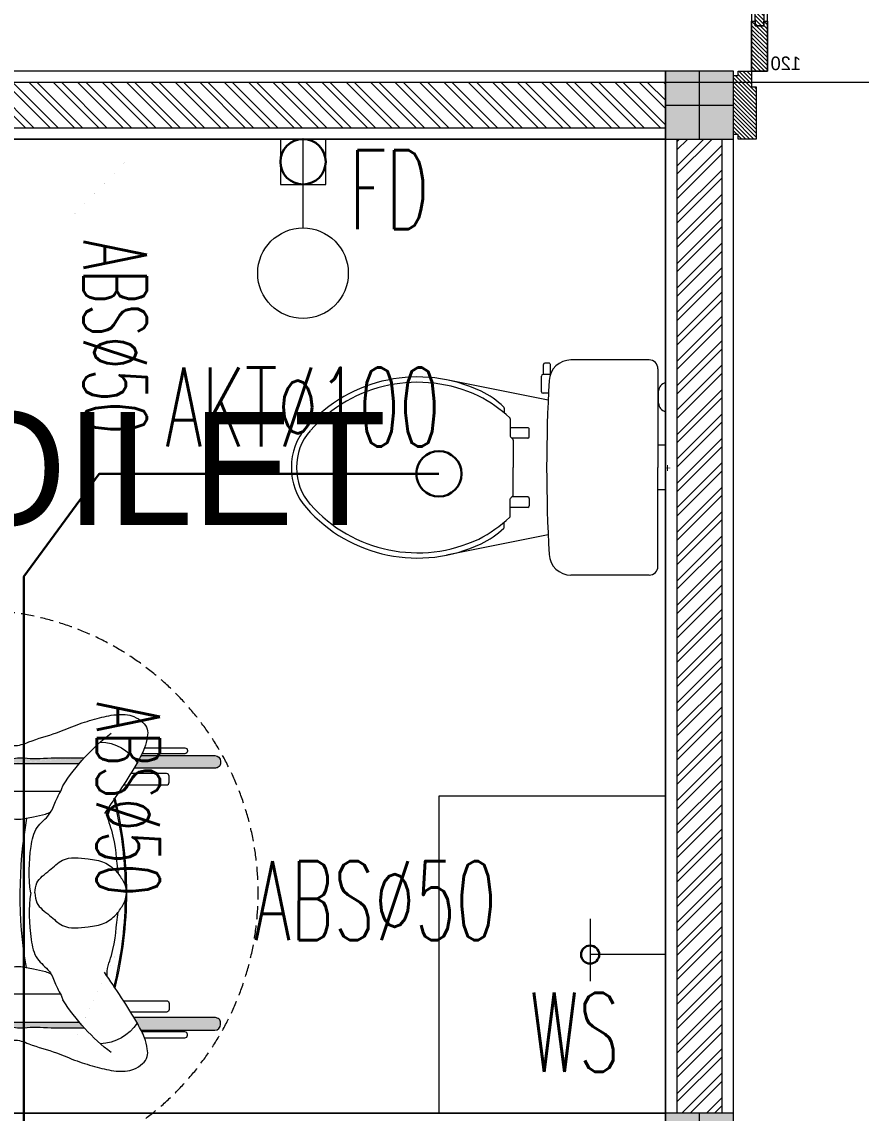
# Model space of a CAD drawing. Header units: millimetres. Extents: x -280308 to 6402717, y -14 to 2073074.
# Drawn here: x -10138 to -8285, y 482798 to 485207 of the extents above; entities that cross this region are included whole.
import ezdxf
from ezdxf.enums import TextEntityAlignment as Align

# ---------------------------------------------------------------- set-up
doc = ezdxf.new("R2010")
doc.units = ezdxf.units.MM
for name, pattern in [('ACAD_ISO03W100', [30, 12, -18]), ('ACAD_ISO08W100', [36, 24, -3, 6, -3]), ('DASHED2', [0.375, 0.25, -0.125]), ('Default', [0])]:
    doc.linetypes.add(name, pattern=pattern)
doc.layers.get('0').update_dxf_attribs({"lineweight": 0})
for name, color, linetype, lineweight, true_color in [('-P-ABK', 7, 'Continuous', 30, 0x05ffff), ('-P-AK', 7, 'Continuous', 30, 0xff0a0a), ('A-FILL-1', 7, 'Continuous', 0, 0x454545), ('A-FILL-4', 9, 'Continuous', 0, 0x808080), ('P-AKT', 7, 'Continuous', 30, 0xfe0101)]:
    doc.layers.add(name, color=color, linetype=linetype, lineweight=lineweight, true_color=true_color)
for name, color, linetype, lineweight in [('_Door & Window', 1, 'Continuous', 0), ('A-ALINE-1', 91, 'Continuous', 20), ('A-ALINE-3', 111, 'Continuous', 15), ('A-ALINE-6', 117, 'Continuous', 9), ('A-ANNOTATION', 144, 'Continuous', 0), ('A-Furn', 250, 'Continuous', 0), ('A-FURN-EQPM', 177, 'Continuous', 0), ('I-FURN-EQPM', 175, 'Continuous', 0)]:
    doc.layers.add(name, color=color, linetype=linetype, lineweight=lineweight)
doc.layers.add('A-TEXT', color=254, linetype='Continuous')
doc.layers.add('Teks-PL', color=7, linetype='Default', true_color=0xff0a0a)
doc.styles.add('Annotative', font='arial.ttf', dxfattribs={"height": 1.25})
doc.styles.add('CENTURY', font='GOTHIC.TTF')
doc.styles.add('romans', font='BKANT.TTF')
doc.styles.add('RS', font='ROMANS.SHX', dxfattribs={"width": 0.8})
doc.styles.get("Standard").update_dxf_attribs({"font": 'arial.ttf'})

# ---------------------------------------------------------------- blocks, each defined once
blk = doc.blocks.new('disable people')
at = {"layer": 'A-FILL-4'}
h = blk.add_hatch(color=256, dxfattribs=at)
edge = h.paths.add_edge_path()
edge.add_spline(control_points=[(-3.796474417917125, 4.952000308492416), (-3.760681164754715, 5.053013868617654), (-3.704158616363202, 5.157722778494588), (-3.734610711559071, 5.255821520916697)], knot_values=[0.9037914775148974, 0.9037914775148974, 0.9037914775148974, 0.9037914775337845, 1.21384703267489, 1.21384703267489, 1.21384703267489, 1.213847032693339], degree=3, periodic=0)
edge.add_line((-3.734610711562709, 5.255821520934205), (-4.964782523813881, 5.255821520934205))
edge.add_arc((-4.964782523813483, 5.035821520934178), 0.2200000000000129, 89.99999999999999, 179.9999999999926)
edge.add_line((-5.184782523814647, 5.035821520934178), (-5.184782523814647, 4.952000308504779))
edge.add_line((-5.184782523814647, 4.952000308504921), (-3.796474417913829, 4.952000308504921))
edge = h.paths.add_edge_path()
edge.add_spline(control_points=[(0.1341749100720335, 5.166089496497762), (-0.07234800000333053, 5.166001675629786), (-0.553623694469934, 5.165540411955988), (-1.20498952116759, 5.174735433441811), (-1.923735004729679, 5.122992935595903), (-2.472725316985816, 5.224835962467296), (-2.818046584459807, 5.044581019589032), (-3.008957661264503, 4.952000308504921)], knot_values=[0.4124965523283914, 0.4124965523283914, 0.4124965523283914, 0.4124965523283914, 0.6874227009135008, 1.856497828568305, 2.363121600141893, 2.852056937546859, 3.479819935797773, 3.479819935797798, 3.479819935797798, 3.479819935797798], degree=3, periodic=0)
edge.add_line((-3.008957661264503, 4.952000308504921), (-0.05374037849282143, 4.952000308504893))
edge.add_arc((6.001229472374689, -0.1731919023486626), 7.932859200384009, 137.696407415366, 139.7539587547804, ccw=False)
edge = h.paths.add_edge_path()
edge.add_line((5.131749954041879, 5.255821520934205), (2.308872463095783, 5.255821520934205))
edge.add_spline(control_points=[(2.308872463096122, 5.255821520934205), (2.267732188407535, 5.17631198661752), (2.17731957034448, 5.015793417558143), (2.084681671298313, 4.857544409941738), (2.036732091110025, 4.777055949464057)], knot_values=[9.278145445618577, 9.278145445618577, 9.278145445618577, 9.278145445618577, 9.545772737748978, 9.82631843046447, 9.82631843046447, 9.82631843046447, 9.82631843046447], degree=3, periodic=0)
edge.add_line((2.036732091110025, 4.777055949464057), (5.151749954040608, 4.777055949464028))
edge.add_arc((5.151749954042316, 4.977055949464102), 0.1999999999999886, 270, 360)
edge.add_line((5.351749954041225, 4.977055949464102), (5.351749954041168, 5.035821520934263))
edge.add_arc((5.131749954041879, 5.035821520934178), 0.2200000000000118, 7.404331298447066e-12, 89.99999999999999)
edge = h.paths.add_edge_path()
edge.add_spline(control_points=[(-3.734610711559071, -5.255821520915617), (-3.704158616363202, -5.157722778493792), (-3.760681164754715, -5.053013868616347), (-3.796474417917125, -4.952000308491563)], knot_values=[0.9037914775148975, 0.9037914775333468, 0.9037914775333468, 0.9037914775333468, 1.213847032674452, 1.213847032693339, 1.213847032693339, 1.213847032693339], degree=3, periodic=0)
edge.add_line((-3.796474417911668, -4.952000308503841), (-5.184782523812599, -4.952000308503841))
edge.add_line((-5.184782523814647, -4.952000308503841), (-5.18478252381459, -5.035821520933212))
edge.add_arc((-4.964782523813483, -5.035821520933098), 0.2200000000000129, 180, 270)
edge.add_line((-4.964782523813483, -5.255821520933125), (-3.734610711562426, -5.255821520933125))
edge = h.paths.add_edge_path()
edge.add_line((-0.05374037849287561, -4.952000308503841), (-3.008957661264615, -4.952000308503841))
edge.add_spline(control_points=[(-3.008957661264503, -4.952000308503841), (-2.818046584459807, -5.044581019588179), (-2.472725316985816, -5.224835962466216), (-1.923735004729679, -5.12299293559505), (-1.20498952116759, -5.174735433440958), (-0.553623694469934, -5.165540411954737), (-0.07234800000333053, -5.166001675628706), (0.1341749100720335, -5.166089496496454)], knot_values=[0.4124965523283917, 0.4124965523283917, 0.4124965523283917, 0.4124965523284174, 1.040259550579332, 1.529194887984297, 2.035818659557886, 3.204893787212689, 3.479819935797799, 3.479819935797799, 3.479819935797799, 3.479819935797799], degree=3, periodic=0)
edge.add_arc((6.001229472376508, 0.1731919023482078), 7.93285920038395, 220.2460412452068, 222.3035925846204, ccw=False)
edge = h.paths.add_edge_path()
edge.add_arc((5.151749954042316, -4.977055949463022), 0.1999999999999886, 0, 89.99999999999999)
edge.add_line((5.151749954042316, -4.777055949462977), (2.03673209111179, -4.777055949463005))
edge.add_spline(control_points=[(2.036732091110025, -4.777055949462977), (2.084681671298313, -4.857544409940431), (2.232165906039882, -5.109484857939435), (2.374009886807471, -5.367177794302108), (2.440898637138162, -5.551188368630221)], knot_values=[8.953599230115874, 8.953599230115874, 8.953599230115874, 8.953599230115874, 9.234144922831332, 9.82631843046441, 9.826318430464434, 9.826318430464434, 9.826318430464434], degree=3, periodic=0)
edge.add_arc((0.7053364612966107, -4.04279776307277), 1.733346163484878, 327.02309260736433, 327.0237538441636, ccw=False)
edge.add_spline(control_points=[(2.036732091110025, -4.777055949462977), (2.084681671298313, -4.857544409940431), (2.232165906039882, -5.109484857939435), (2.374009886807471, -5.367177794302108), (2.440898637138162, -5.551188368630221)], knot_values=[8.953599230115874, 8.953599230115874, 8.953599230115874, 8.953599230115874, 9.234144922831332, 9.82631843046441, 9.826318430464434, 9.826318430464434, 9.826318430464434], degree=3, periodic=0)
edge.add_line((2.308799040582016, -5.255821520933125), (5.131749954041821, -5.255821520933154))
edge.add_arc((5.131749954041879, -5.035821520933098), 0.2200000000000118, 270, 359.9999999999482)
edge.add_line((5.351749954041225, -5.035821520933325), (5.351749954041281, -4.977055949462965))
h = blk.add_hatch(dxfattribs=at)
h.set_pattern_fill('_USER', color=256, scale=0.2999999999999999, style=0, pattern_type=0)
h.set_pattern_definition([(360, (-5.456968210637569e-12, -2.842170943040401e-13), (7.395570986446986e-32, 0.3), [])])
edge = h.paths.add_edge_path()
edge.add_spline(control_points=[(-11.84368881340561, 2.723015967266292), (-11.80630735148043, 2.722610891474005), (-11.70819034366286, 2.721547668618996), (-11.61031172560615, 2.728856529663688), (-11.54972374569115, 2.733380797935752)], knot_values=[0, 0, 0, 0, 0.1121097829463906, 0.2942601996699649, 0.2942601996699649, 0.2942601996699649, 0.2942601996699649], degree=3, periodic=0)
edge.add_spline(control_points=[(-11.54972374569115, 2.733380797935752), (-11.53484815880256, 2.736247567797591), (-11.47003685719392, 2.745536439978423), (-11.36826084976747, 2.72479947738816), (-11.306672703613, 2.6447510459368), (-11.24782621166378, 2.610484695002697), (-10.96949606972703, 2.549332237655335), (-10.74909445872436, 2.772073311572058), (-10.5228854389261, 2.880681640590865)], knot_values=[5.436664725832285, 5.436664725832285, 5.436664725832285, 5.436664725832285, 5.482184118797054, 5.63248936469224, 5.71609653018408, 5.778112604277349, 5.832864719823681, 6.558060987042688, 6.558060987042688, 6.558060987042688, 6.558060987042688], degree=3, periodic=0)
edge.add_line((-10.5228854389261, 2.880681640590865), (-10.52288543892609, 4.274822013010747))
edge.add_line((-10.5228854389261, 4.274822013010635), (-13.10916806575664, 4.274822013010636))
edge.add_line((-13.10916806575733, 4.274822013010635), (-13.10916806575733, 2.778481744722516))
edge.add_spline(control_points=[(-13.10916806575733, 2.778481744722512), (-12.82295144472664, 2.822346398972513), (-12.41668017873963, 2.754237778142112), (-12.01270156310056, 2.608782090787145), (-11.9026220646665, 2.624670677752874)], knot_values=[3.85022029909312, 3.850220299093444, 3.850220299093444, 3.850220299093444, 4.723214524291371, 5.067106132655391, 5.067106132655391, 5.067106132655391, 5.067106132688122], degree=3, periodic=0)
edge.add_arc((-10.49828518709546, 1.8499546098883), 1.603853812364077, 147.0195933812169, 151.1162485193678, ccw=False)
edge = h.paths.add_edge_path()
edge.add_spline(control_points=[(-11.10131507691221, 1.321645051041912), (-11.26820317942656, 1.353449058260139), (-11.54271718581731, 1.405746173674288), (-11.85950975244123, 1.421612261374548), (-12.00627843078473, 1.420929790504033), (-12.04364457507836, 1.420756038819889)], knot_values=[0, 0, 0, 0, 0.5089906555588182, 0.8372314890067583, 0.9493412719532057, 0.9493412719532057, 0.9493412719532057, 0.9493412719532057], degree=3, periodic=0)
edge.add_arc((-10.49828518709546, 1.8499546098883), 1.603853812364076, 193.9046284335562, 195.5217729613365, ccw=False)
edge.add_spline(control_points=[(-12.05514138739818, 1.464538181836133), (-12.39829801821179, 1.46764695568163), (-12.74615257863297, 1.465605107812507), (-13.10916806575915, 1.44694142760477)], knot_values=[0.4692719010675678, 0.4692719010675678, 0.4692719010675678, 0.4692719010675678, 1.51441113184759, 1.514411131847849, 1.514411131847849, 1.514411131847849], degree=3, periodic=0)
edge.add_line((-13.10916806575733, 1.44694142760477), (-13.10916806575733, 0.7534304279870407))
edge.add_line((-13.10916806575733, 0.7534304279870412), (-10.52288543892678, 0.7534304279870412))
edge.add_line((-10.5228854389261, 0.7534304279870412), (-10.5228854389261, 1.191359744353121))
edge.add_spline(control_points=[(-10.5228854389261, 1.191359744352894), (-10.71802839497832, 1.226449273625576), (-10.91033044466531, 1.271692798998856), (-11.10131507691221, 1.321645051041912)], knot_values=[0.5122589669724955, 0.5122589669724955, 0.5122589669724955, 0.5122589669753015, 1.104645887850228, 1.104645887850228, 1.104645887850228, 1.104645887850228], degree=3, periodic=0)
h = blk.add_hatch(dxfattribs=at)
h.set_pattern_fill('_USER', color=256, scale=0.2999999999999999, style=0, pattern_type=0)
h.set_pattern_definition([(360, (-5.456968210637569e-12, 1.13686837721616e-12), (-7.347638122947742e-17, -0.2999999999999999), [])])
edge = h.paths.add_edge_path()
edge.add_spline(control_points=[(-11.84368881340561, -2.723015967265212), (-11.80630735148043, -2.722610891472925), (-11.70819034366286, -2.721547668617916), (-11.61031172560615, -2.728856529662664), (-11.54972374569115, -2.733380797934899)], knot_values=[0, 0, 0, 0, 0.1121097829463906, 0.2942601996699649, 0.2942601996699649, 0.2942601996699649, 0.2942601996699649], degree=3, periodic=0)
edge.add_spline(control_points=[(-11.54972374569115, -2.733380797934899), (-11.53484815880256, -2.736247567796511), (-11.47003685719392, -2.745536439977116), (-11.36826084976747, -2.72479947738708), (-11.306672703613, -2.644751045935948), (-11.24782621166378, -2.610484695001844), (-10.96949606972703, -2.549332237654482), (-10.74909445872436, -2.772073311571205), (-10.5228854389261, -2.880681640589785)], knot_values=[5.436664725832285, 5.436664725832285, 5.436664725832285, 5.436664725832285, 5.482184118797054, 5.63248936469224, 5.71609653018408, 5.778112604277349, 5.832864719823681, 6.558060987042688, 6.558060987042688, 6.558060987042688, 6.558060987042688], degree=3, periodic=0)
edge.add_line((-10.5228854389261, -2.880681640589785), (-10.52288543892609, -4.274822013009667))
edge.add_line((-10.5228854389261, -4.274822013009555), (-13.10916806575664, -4.274822013009555))
edge.add_line((-13.10916806575733, -4.274822013009555), (-13.10916806575733, -2.778481744721437))
edge.add_spline(control_points=[(-13.10916806575733, -2.778481744721432), (-12.82295144472664, -2.822346398971661), (-12.41668017873963, -2.754237778141317), (-12.01270156310056, -2.608782090786292), (-11.9026220646665, -2.624670677752022)], knot_values=[3.85022029909312, 3.850220299093444, 3.850220299093444, 3.850220299093444, 4.723214524291371, 5.067106132655391, 5.067106132655391, 5.067106132655391, 5.067106132688122], degree=3, periodic=0)
edge.add_arc((-10.49828518709546, -1.849954609887163), 1.603853812364077, 208.8837514806322, 212.9804066187831)
edge = h.paths.add_edge_path()
edge.add_spline(control_points=[(-11.10131507691221, -1.321645051040832), (-11.26820317942656, -1.353449058259002), (-11.54271718581731, -1.405746173672924), (-11.85950975244123, -1.421612261373639), (-12.00627843078473, -1.420929790502896), (-12.04364457507836, -1.420756038818865)], knot_values=[0, 0, 0, 0, 0.5089906555588182, 0.8372314890067583, 0.9493412719532057, 0.9493412719532057, 0.9493412719532057, 0.9493412719532057], degree=3, periodic=0)
edge.add_arc((-10.49828518709546, -1.849954609887163), 1.603853812364076, 164.4782270386635, 166.0953715664438)
edge.add_spline(control_points=[(-12.05514138739818, -1.464538181834996), (-12.39829801821179, -1.467646955680721), (-12.74615257863297, -1.465605107811598), (-13.10916806575915, -1.446941427603633)], knot_values=[0.4692719010675678, 0.4692719010675678, 0.4692719010675678, 0.4692719010675678, 1.51441113184759, 1.514411131847849, 1.514411131847849, 1.514411131847849], degree=3, periodic=0)
edge.add_line((-13.10916806575733, -1.446941427603633), (-13.10916806575733, -0.753430427985904))
edge.add_line((-13.10916806575733, -0.7534304279861885), (-10.52288543892678, -0.7534304279861892))
edge.add_line((-10.5228854389261, -0.7534304279861885), (-10.5228854389261, -1.191359744352268))
edge.add_spline(control_points=[(-10.5228854389261, -1.191359744351757), (-10.71802839497832, -1.226449273624439), (-10.91033044466531, -1.271692798997492), (-11.10131507691221, -1.321645051040832)], knot_values=[0.5122589669724955, 0.5122589669724955, 0.5122589669724955, 0.5122589669753015, 1.104645887850228, 1.104645887850228, 1.104645887850228, 1.104645887850228], degree=3, periodic=0)
for p, q in [((-8.202746146980644, 4.274822013010635), (-8.202746146980644, 2.985387214360799)), ((-8.202746146980644, 1.237720448978507), (-8.202746146980644, -1.23772044897737)), ((-8.202746146980644, -2.985387214359719), (-8.202746146980644, -4.274822013009555))]:
    blk.add_line(p, q, dxfattribs=at)
for points in [[(2.4408986371418, 5.551188368631301), (3.985710528006166, 5.551188368631301, -0.414213562373095), (4.085710528004711, 5.451188368631392), (4.085710528004711, 5.426046132553836, -0.414213562373095), (3.985710528006166, 5.326046132553756), (2.344216868157673, 5.326046132553756)], [(-5.184782523807371, 4.952000308504921), (-5.184782523807371, 5.035821520934178, -0.414213562373095), (-4.964782523809845, 5.255821520934205), (-3.734610711555433, 5.255821520934205)], [(2.30887246309976, 5.255821520934205), (5.131749954045517, 5.255821520934205, -0.4142135623730981), (5.351749954046682, 5.035821520934178), (5.351749954046682, 4.977055949464102, -0.414213562373095), (5.151749954045954, 4.777055949464057), (2.036706903287268, 4.777055949464057)], [(1.636438218787589, 4.132746635153126), (3.282262380906104, 4.132746635153126, 0.4142135623730451), (3.382262380908287, 4.232746635153262), (3.382262380908287, 4.465441665068283, 0.414213562373095), (3.282262380906104, 4.56544166506842), (1.908734547932909, 4.565441665068136)], [(1.636438218787589, -4.13274663515341), (3.282262380906104, -4.13274663515341, -0.4142135623730451), (3.382262380908287, -4.232746635153546), (3.382262380908287, -4.465441665068795, -0.414213562373095), (3.282262380906104, -4.565441665068704), (1.908734547932909, -4.565441665068477)], [(-5.184782523807371, -4.952000308503841), (-5.184782523807371, -5.035821520933098, 0.414213562373095), (-4.964782523809845, -5.255821520933125), (-3.734610711555433, -5.255821520933125)], [(2.308877528723315, -5.255821520933125), (5.131749954045517, -5.255821520933125, 0.4142135623730981), (5.351749954046682, -5.035821520933098), (5.351749954046682, -4.977055949463022, 0.414213562373095), (5.151749954045954, -4.777055949462977), (2.036706903287268, -4.777055949462977)], [(2.4408986371418, -5.551188368630221), (3.985710528006166, -5.551188368630221, 0.414213562373095), (4.085710528004711, -5.451188368630312), (4.085710528004711, -5.426046132552813, 0.414213562373095), (3.985710528006166, -5.326046132552904), (2.344216868157673, -5.326046132552904)]]:
    blk.add_lwpolyline(points, format="xyb", dxfattribs=at)
for points in [[(-13.10916806575187, 4.795772278258937), (-7.007824699383491, 4.795772278258937), (-7.007824699383491, 4.274822013010635), (-13.10916806575187, 4.274822013010635)], [(-13.10916806575187, -4.274822013009555), (-7.007824699383491, -4.274822013009555), (-7.007824699383491, -4.795772278257857), (-13.10916806575187, -4.795772278257857)], [(-13.10916806575187, -4.79577227825763), (-7.007824699383491, -4.79577227825763), (-7.007824699383491, -4.274822013009555), (-13.10916806575187, -4.274822013009555)]]:
    blk.add_lwpolyline(points, close=True, dxfattribs=at)
for points in [[(-0.7716928118115902, 3.881550911005661), (-7.007824699383491, 3.881550911005661), (-7.007824699383491, 4.952000308504921), (-0.05374037848923763, 4.952000308504921)], [(-13.10916806575187, 2.778481744728197), (-13.10916806575187, 4.274822013010635), (-10.52288543892246, 4.274822013010635), (-10.52288543892246, 2.880681640590865)], [(-10.52288543892246, 1.191359744319243), (-10.52288543892246, 0.7534304279870412), (-13.10916806575187, 0.7534304279870412), (-13.10916806575187, 1.446941427605225)], [(-13.10916806575187, -1.446941427604088), (-13.10916806575187, -0.7534304279861885), (-10.52288543892246, -0.7534304279861885), (-10.52288543892246, -1.191359744318333)], [(-10.52288543892246, -1.191359744318333), (-10.52288543892246, -0.7534304279861885), (-13.10916806575187, -0.7534304279861885), (-13.10916806575187, -1.446941427604088)], [(-10.52288543892246, -2.880681640589557), (-10.52288543892246, -4.274822013009555), (-13.10916806575187, -4.274822013009555), (-13.10916806575187, -2.778481744727117)], [(-13.10916806575187, -2.778481744727117), (-13.10916806575187, -4.274822013009555), (-10.52288543892246, -4.274822013009555), (-10.52288543892246, -2.880681640589557)], [(-0.7716928118115902, -3.881550911004581), (-7.007824699383491, -3.881550911004581), (-7.007824699383491, -4.952000308503841), (-0.05374037848741864, -4.952000308503841)]]:
    blk.add_lwpolyline(points, dxfattribs=at)
at = {"layer": 'A-FILL-4', "linetype": 'DASHED2', "ltscale": 2}
blk.add_circle((-4.032044972002041, 5.684341886080801e-13), 10.82285678946162, dxfattribs=at)
at = {"layer": 'A-FILL-4'}
for centre, radius, start, end in [((6.001229472381965, -0.1731919023484352), 7.932859200384001, 127.5204071296238, 147.4062370725861), ((0.7053364602925285, 4.042797764629086), 1.733346163484867, 32.98970642474525, 88.42289004785182), ((-13.74668270498478, -0.04341019569847049), 15.44764756680718, 1.182090759333106, 13.72631994225427), ((-13.74668270498478, -0.04341019569847049), 15.49764756680718, 0.1604904385792841, 13.72631994225427), ((-10.49828518709, 1.8499546098883), 1.603853812364076, 147.0195933826843, 195.5217729614681), ((-10.38617540414452, 1.8499546098883), 1.603853812364076, 147.0195933826843, 195.5217729614681), ((14.27937685350298, 0.06775199395133313), 16.59864857667759, 170.3286188685546, 190.1626872323025), ((-12.69504205342673, -4.606921862426645), 6.728132541871835, 84.78551859402995, 94.76708404660036), ((-13.74668270498114, 0.04341019570074423), 15.44764756680434, 346.2736800577457, 358.8179092406669), ((-13.74668270498114, 0.04341019570074423), 15.49764756680435, 346.2736800577457, 359.8395095614207), ((-13.74668270498478, -0.04341019569847049), 15.44764756680718, 0.1604904385792841, 0.1610099051522045), ((-10.49828518709, -1.849954609887163), 1.603853812364076, 164.4782270385319, 212.9804066173157), ((-10.38617540414452, -1.849954609887163), 1.603853812364076, 164.4782270385319, 212.9804066173157), ((-12.69504205342673, 4.606921862427726), 6.728132541871835, 265.2329159533996, 275.2144814059701), ((6.001229472381965, 0.1731919023497994), 7.932859200384001, 212.5937629274139, 232.4795928703763), ((0.7053364602925285, -4.042797764628233), 1.733346163484867, 271.5771099521482, 327.0102935752548)]:
    blk.add_arc(centre, radius, start, end, dxfattribs=at)
for points in [[(-4.92346149860532, 5.255821520934205), (-4.763444462907501, 5.548488725255311), (-4.598746377016141, 5.706342594715352), (-3.795142421198761, 6.036484532325346), (-3.426854836276107, 5.940611925619805), (-2.83078820989067, 5.728755613769636), (-2.566758833625499, 5.644812886039915), (-1.990014397371851, 5.77694535444266), (-0.9296119438040478, 6.130492836126223), (-0.1419316975516267, 6.437829670206156), (0.6264580426013708, 6.674788378109497), (1.355821926739736, 6.821824205640951), (2.03613892919202, 6.747111713511686), (2.366979790260302, 6.535991856629323), (2.546758790460444, 6.270681361221932), (2.546758790460444, 5.977235520005024), (2.4408986371418, 5.551188368631301), (2.178919851432511, 5.020117206751138), (1.563051972347239, 4.019382088696602), (0.9042720964644104, 3.036488685107713)], [(-11.59479933503098, 1.458273844522409), (-13.10916806575187, 1.44694142760477), (-13.60667026066403, 1.498036116953244), (-13.89975817351478, 1.866144042570795), (-13.88104616483179, 2.260011965725369), (-13.6895420801302, 2.538489094402166), (-13.51049322462313, 2.652381983495161), (-13.10916806575187, 2.778481744722512), (-12.24121315577941, 2.684816428400097), (-11.9026220646283, 2.624670677757422), (-11.6864549030779, 2.695858412372388), (-11.58829313107708, 2.724656443567028), (-11.50436550326049, 2.739278829181558), (-11.35904478900738, 2.70089189191475), (-11.29807203763994, 2.643686282815679), (-11.24447784318909, 2.612482825203188), (-11.19131079044928, 2.599403885649735), (-10.52288543892246, 2.880681640590865), (-9.794960447152334, 2.978637757924389), (-8.898797660205673, 2.922233265498733), (-8.608041948751634, 2.974222485651126), (-7.978096220525913, 2.974222485651126), (-5.459508429310517, 3.120158817032916), (-2.862528005884087, 2.87969555159134), (-2.371240473639773, 2.822748566114569), (-1.807424389844527, 2.913683812752424), (-1.35487122052109, 3.017778437834522), (-1.14944398208354, 3.098118711132884)], [(-11.84368881339833, 2.723015967266292), (-11.73157903045285, 2.723015967266292), (-11.5497237456857, 2.733380797935752)], [(-12.0436445750729, 1.420756038819889), (-11.93153479212742, 1.420756038819889), (-11.6037811244496, 1.402879292288389), (-11.10095268296573, 1.321575989310304)], [(-11.59479933503098, 1.458273844522409), (-10.52288543892246, 1.191359744353122), (-9.83083267098118, 1.132548455971346), (-8.963526649984487, 1.24073196201698), (-8.6391886196634, 1.25427512685269), (-5.976700821847771, 0.8565910165420973), (-4.215992548008217, 0.3886604790008619), (-3.813472225867372, 0.09260624280796037), (-3.74400946284004, 6.821210263296962e-13)], [(-1.752623687929372, 6.821210263296962e-13), (-1.679207983477681, 0.3788307068211338), (-1.194287836962758, 0.8637508533374785), (-0.6959840598392475, 1.251223035229941), (0.2821704783109453, 1.301328029997421), (0.9016085141356598, 1.159748884299916), (1.342330865873009, 0.8397630039512478), (1.609774513437515, 0.4677343058569932), (1.7303854847396, 0.1585836488836776), (1.750904063925191, 6.821210263296962e-13)], [(-11.59479933503098, -1.458273844521273), (-10.52288543892246, -1.191359744351985), (-9.83083267098118, -1.132548455970209), (-8.963526649984487, -1.240731962016071), (-8.6391886196634, -1.25427512685178), (-5.976700821847771, -0.8565910165411879), (-4.215992548008217, -0.3886604789997818), (-3.813472225867372, -0.0926062428068235), (-3.74400946284004, 6.821210263296962e-13)], [(-1.752623687929372, 6.821210263296962e-13), (-1.679207983477681, -0.3788307068202812), (-1.194287836962758, -0.8637508533363416), (-0.6959840598392475, -1.251223035229032), (0.2821704783109453, -1.301328029996512), (0.9016085141356598, -1.159748884299006), (1.342330865873009, -0.8397630039503383), (1.609774513437515, -0.4677343058559131), (1.7303854847396, -0.1585836488827681), (1.750904063925191, 6.821210263296962e-13)], [(-11.59479933503098, -1.458273844521273), (-13.10916806575187, -1.446941427603633), (-13.60667026066403, -1.498036116952335), (-13.89975817351478, -1.866144042569658), (-13.88104616483179, -2.260011965724061), (-13.6895420801302, -2.538489094401086), (-13.51049322462313, -2.652381983494308), (-13.10916806575187, -2.778481744721432), (-12.24121315577941, -2.684816428398847), (-11.9026220646283, -2.624670677756342), (-11.6864549030779, -2.695858412371138), (-11.58829313107708, -2.724656443566175), (-11.50436550326049, -2.739278829180478), (-11.35904478900738, -2.700891891913727), (-11.29807203763994, -2.643686282814599), (-11.24447784318909, -2.612482825202108), (-11.19131079044928, -2.599403885648883), (-10.52288543892246, -2.880681640589557), (-9.794960447152334, -2.978637757923536), (-8.898797660205673, -2.922233265497709), (-8.608041948751634, -2.974222485650046), (-7.978096220525913, -2.974222485650046), (-5.459508429310517, -3.120158817032063), (-2.862528005884087, -2.87969555159026), (-2.371240473639773, -2.822748566113489), (-1.807424389844527, -2.913683812751572), (-1.35487122052109, -3.017778437833442), (-1.14944398208354, -3.098118711131576)], [(-12.0436445750729, -1.420756038818865), (-11.93153479212742, -1.420756038818865), (-11.6037811244496, -1.402879292287309), (-11.10095268296573, -1.321575989309224)], [(-11.84368881339833, -2.723015967265212), (-11.73157903045285, -2.723015967265212), (-11.5497237456857, -2.733380797934899)], [(-4.92346149860532, -5.255821520933125), (-4.763444462907501, -5.548488725254231), (-4.598746377016141, -5.706342594714272), (-3.795142421198761, -6.03648453232455), (-3.426854836276107, -5.940611925618725), (-2.83078820989067, -5.728755613768556), (-2.566758833625499, -5.644812886039119), (-1.990014397371851, -5.776945354441352), (-0.9296119438040478, -6.130492836125143), (-0.1419316975516267, -6.437829670204849), (0.6264580426013708, -6.674788378108417), (1.355821926739736, -6.821824205640098), (2.03613892919202, -6.747111713510606), (2.366979790260302, -6.535991856628527), (2.546758790460444, -6.270681361220852), (2.546758790460444, -5.977235520003944), (2.4408986371418, -5.551188368630221), (2.178919851432511, -5.020117206750058), (1.563051972347239, -4.019382088695522), (0.9042720964644104, -3.03648868510669)]]:
    blk.add_spline(points, degree=3, dxfattribs=at)
for points, knots in [([(-4.55304981617337, 5.255821520934205), (-4.44408765272965, 5.319476199870394), (-4.271124962240719, 5.420519389388119), (-4.005306797280355, 5.400308982167644), (-3.806213152574855, 5.38846130049177), (-3.685750421065677, 5.19182424979499), (-3.76068116474562, 5.053013868623566), (-3.796474417913487, 4.952000308492416)], [0, 0, 0, 0, 0.3643785654112465, 0.5784016675004325, 0.8028129588361705, 0.9037914775148975, 1.213847032674452, 1.213847032693339, 1.213847032693339, 1.213847032693339]), ([(-3.008957661259046, 4.952000308504921), (-2.81804658445617, 5.044581019589032), (-2.472725316982178, 5.224835962467296), (-1.923735004726041, 5.122992935595903), (-1.204989521160314, 5.174735433441811), (-0.553623694466296, 5.165540411955988), (-0.07234799999605457, 5.166001675629786), (0.1341749100756715, 5.166089496497762)], [0.4124965523283917, 0.4124965523283917, 0.4124965523283917, 0.4124965523284174, 1.040259550579332, 1.529194887984297, 2.035818659557886, 3.204893787212689, 3.479819935797799, 3.479819935797799, 3.479819935797799, 3.479819935797799]), ([(-1.917630208828996, 6.821210263296962e-13), (-2.002951065873276, 0.5861983700835935), (-1.984904643773916, 1.423382585758645), (-1.754530612099188, 2.56520043551518), (-1.180960578692975, 2.932423450644592), (-0.9940378273913666, 3.432979146506568), (-0.8299030799516913, 3.791739230981875), (-0.731230450748626, 3.941771400581729), (-0.6822919925580209, 4.100073350454295)], [0, 0, 0, 0, 1.791248952052102, 2.558187510465277, 3.251589097511465, 3.791340900402426, 4.122046679619813, 4.432598645382432, 4.432598645382432, 4.432598645382432, 4.432598645382432]), ([(1.01444285360958, 3.198577945729312), (0.9780577476449253, 2.936577535408787), (1.364929918432608, 2.00547676408587), (1.340956575120799, 1.259444682176991), (1.433033113185957, 0.7354493184784587)], [7.41058440054706, 7.41058440054706, 7.41058440054706, 7.41058440054706, 8.083990264019953, 9.6731938569707, 9.6731938569707, 9.6731938569707, 9.6731938569707]), ([(-1.917630208828996, 6.821210263296962e-13), (-2.002951065873276, -0.5861983700827409), (-1.984904643773916, -1.423382585757508), (-1.771231884324152, -2.529998986766998), (-1.180960578692975, -2.932423450643739), (-0.9940378273913666, -3.432979146505261), (-0.8299030799516913, -3.791739230980795), (-0.731230450748626, -3.941771400580421), (-0.6822919925580209, -4.100073350453215)], [0, 0, 0, 0, 1.791248952052102, 2.558187510465277, 3.251589097511465, 3.791340900402426, 4.122046679619813, 4.432598645382432, 4.432598645382432, 4.432598645382432, 4.432598645382432]), ([(1.01444285360958, -3.198577945728232), (0.9780577476449253, -2.93657753540748), (1.364929918432608, -2.005476764084506), (1.340956575120799, -1.259444682175911), (1.433033113185957, -0.7354493184776061)], [7.41058440054706, 7.41058440054706, 7.41058440054706, 7.41058440054706, 8.083990264019953, 9.6731938569707, 9.6731938569707, 9.6731938569707, 9.6731938569707]), ([(-4.55304981617337, -5.255821520933125), (-4.44408765272965, -5.319476199869598), (-4.271124962240719, -5.420519389387266), (-4.005306797280355, -5.400308982166791), (-3.806213152574855, -5.388461300490746), (-3.685750421065677, -5.19182424979391), (-3.76068116474562, -5.053013868622486), (-3.796474417913487, -4.952000308491563)], [0, 0, 0, 0, 0.3643785654112465, 0.5784016675004325, 0.8028129588361705, 0.9037914775148975, 1.213847032674452, 1.213847032693339, 1.213847032693339, 1.213847032693339]), ([(-3.008957661259046, -4.952000308503841), (-2.81804658445617, -5.044581019588179), (-2.472725316982178, -5.224835962466216), (-1.923735004726041, -5.12299293559505), (-1.204989521160314, -5.174735433440958), (-0.553623694466296, -5.165540411954737), (-0.07234799999605457, -5.166001675628706), (0.1341749100756715, -5.166089496496454)], [0.4124965523283917, 0.4124965523283917, 0.4124965523283917, 0.4124965523284174, 1.040259550579332, 1.529194887984297, 2.035818659557886, 3.204893787212689, 3.479819935797799, 3.479819935797799, 3.479819935797799, 3.479819935797799])]:
    blk.add_open_spline(points, degree=3, knots=knots, dxfattribs=at)
blk = doc.blocks.new('A$C6ab96ad6')
at = {"layer": 'A-Furn'}
h = blk.add_hatch(dxfattribs=at)
h.set_pattern_fill('ANSI31', color=256, scale=2, angle=540, style=0)
h.set_pattern_definition([(225, (-3598.320602994849, 30706.99540839973), (4.490128060534577, -4.490128060534577), [])])
h.paths.add_polyline_path([(10.000000012893, 960.0000000035216), (10.000000012893, 850.0000000035216), (2.000000012863893, 850.0000000035216), (2.000000012892997, 860.0000000034051), (-16.999999987107, 860.0000000034051), (-16.999999987107, 850.0000000035216), (-24.999999987107, 850.0000000035216), (-24.999999987107, 960.0000000035216)])
h = blk.add_hatch(dxfattribs=at)
h.set_pattern_fill('ANSI31', color=256, scale=2, angle=540, style=0)
h.set_pattern_definition([(225, (-3598.320602994849, 30816.99540839973), (4.490128060534577, -4.490128060534577), [])])
h.paths.add_polyline_path([(2.000000012892997, 860.0000000034051), (-16.99999999941792, 860.0000000034051), (-16.99999999941792, 250.0000000004948), (2.000000012892997, 250.0000000004948)])
h = blk.add_hatch(dxfattribs=at)
h.set_pattern_fill('ANSI31', color=256, scale=2, angle=540, style=0)
h.set_pattern_definition([(225, (-3198.320602995023, 30306.99540839973), (4.490128060534577, -4.490128060534577), [])])
h.paths.add_polyline_path([(-1210.000000012893, 560.0000000035216), (-1210.000000012893, 450.0000000035216), (-1202.000000012864, 450.0000000035216), (-1202.000000012893, 460.0000000034051), (-1183.000000012893, 460.0000000034051), (-1183.000000012893, 450.0000000035216), (-1175.000000012893, 450.0000000035216), (-1175.000000012893, 560.0000000035216)])
h = blk.add_hatch(dxfattribs=at)
h.set_pattern_fill('ANSI31', color=256, scale=2, angle=540, style=0)
h.set_pattern_definition([(225, (-3198.320602995023, 30816.99540839973), (4.490128060534577, -4.490128060534577), [])])
h.paths.add_polyline_path([(-1202.000000012893, 460.0000000034051), (-1183.000000000582, 460.0000000034051), (-1183.000000000582, 250.0000000004948), (-1202.000000012893, 250.0000000004948)])
h = blk.add_hatch(dxfattribs=at)
h.set_pattern_fill('ANSI31', color=256, scale=2, angle=540, style=0)
h.set_pattern_definition([(225, (-2593.773514220753, 30816.99540841204), (4.490128060534577, -4.490128060534577), [])])
h.paths.add_polyline_path([(-1210.000000000582, 150.0000000003783), (-1210.000000000582, 260.0000000003783), (-1202.000000000553, 260.0000000003711), (-1202.000000000582, 250.0000000004948), (-1183.000000000582, 250.0000000004948), (-1183.000000000582, 260.0000000003783), (-1175.000000000582, 260.0000000003783), (-1175.000000000582, 150.0000000003783)])
h = blk.add_hatch(dxfattribs=at)
h.set_pattern_fill('ANSI31', color=256, scale=2, angle=540, style=0)
h.set_pattern_definition([(225, (-2993.773514220578, 30816.99540841204), (4.490128060534577, -4.490128060534577), [])])
h.paths.add_polyline_path([(10.00000000058208, 150.0000000003783), (10.00000000058208, 260.0000000003783), (2.000000000552973, 260.0000000003711), (2.000000000582077, 250.0000000004948), (-16.99999999941792, 250.0000000004948), (-16.99999999941792, 260.0000000003783), (-24.99999999941792, 260.0000000003783), (-24.99999999941792, 150.0000000003783)])
h = blk.add_hatch(dxfattribs=at)
h.set_pattern_fill('ANSI31', color=256, scale=2, angle=540, style=0)
h.set_pattern_definition([(225, (-3898.32060299578, 30765.81499781512), (4.490128060534577, -4.490128060534577), [])])
h.paths.add_polyline_path([(-1239.999999999854, -5.820766091346741e-11), (-1239.999999999884, 9.999999999941792), (-1249.999999999884, 9.999999999941792), (-1249.999999999884, 139.9999999998545), (-1239.999999999884, 139.9999999998545), (-1239.999999999854, 149.9999999997672), (-1210.000000000582, 150.0000000003783), (-1210.000000000611, 115.0000000077416), (-1200.000000000611, 115.0000000077416), (-1200, 0)])
h = blk.add_hatch(dxfattribs=at)
h.set_pattern_fill('ANSI31', color=256, scale=2, angle=540, style=0)
h.set_pattern_definition([(225, (-3598.320602994529, 30765.81499781512), (4.490128060534577, -4.490128060534577), [])])
h.paths.add_polyline_path([(39.99999999985448, -5.820766091346741e-11), (39.99999999988358, 9.999999999941792), (49.99999999988358, 9.999999999941792), (49.99999999988358, 139.9999999998545), (39.99999999988358, 139.9999999998545), (39.99999999985448, 149.9999999997672), (10.00000000058208, 150.0000000003783), (10.00000000061118, 115.0000000077416), (6.111804395914078e-10, 115.0000000077416), (0, 0)])
at = {"layer": '_Door & Window'}
for points in [[(10.000000012893, 960.0000000035216), (10.000000012893, 850.0000000035216), (2.000000012863893, 850.0000000035216), (2.000000012892997, 860.0000000034051), (-16.999999987107, 860.0000000034051), (-16.999999987107, 850.0000000035216), (-24.999999987107, 850.0000000035216), (-24.999999987107, 960.0000000035216), (10.000000012893, 960.0000000035216)], [(-1210.000000012893, 560.0000000035216), (-1210.000000012893, 450.0000000035216), (-1202.000000012864, 450.0000000035216), (-1202.000000012893, 460.0000000034051), (-1183.000000012893, 460.0000000034051), (-1183.000000012893, 450.0000000035216), (-1175.000000012893, 450.0000000035216), (-1175.000000012893, 560.0000000035216), (-1210.000000012893, 560.0000000035216)], [(-1210.000000000582, 150.0000000003783), (-1210.000000000582, 260.0000000003783), (-1202.000000000553, 260.0000000003711), (-1202.000000000582, 250.0000000004948), (-1183.000000000582, 250.0000000004948), (-1183.000000000582, 260.0000000003783), (-1175.000000000582, 260.0000000003783), (-1175.000000000582, 150.0000000003783), (-1210.000000000582, 150.0000000003783)], [(10.00000000058208, 150.0000000003783), (10.00000000058208, 260.0000000003783), (2.000000000552973, 260.0000000003711), (2.000000000582077, 250.0000000004948), (-16.99999999941792, 250.0000000004948), (-16.99999999941792, 260.0000000003783), (-24.99999999941792, 260.0000000003783), (-24.99999999941792, 150.0000000003783), (10.00000000058208, 150.0000000003783)], [(-1239.999999999854, -5.820766091346741e-11), (-1239.999999999884, 9.999999999941792), (-1249.999999999884, 9.999999999941792), (-1249.999999999884, 139.9999999998545), (-1239.999999999884, 139.9999999998545), (-1239.999999999854, 149.9999999997672), (-1210.000000000582, 150.0000000003783), (-1210.000000000611, 115.0000000077416), (-1200.000000000611, 115.0000000077416), (-1200, 0), (-1239.999999999854, -5.820766091346741e-11)], [(39.99999999985448, -5.820766091346741e-11), (39.99999999988358, 9.999999999941792), (49.99999999988358, 9.999999999941792), (49.99999999988358, 139.9999999998545), (39.99999999988358, 139.9999999998545), (39.99999999985448, 149.9999999997672), (10.00000000058208, 150.0000000003783), (10.00000000061118, 115.0000000077416), (6.111804395914078e-10, 115.0000000077416), (0, 0), (39.99999999985448, -5.820766091346741e-11)]]:
    blk.add_lwpolyline(points, dxfattribs=at)
for points in [[(10.00000000058208, 150.0000000003783), (-24.999999987107, 150.0000000003783), (-24.999999987107, 960.0000000035216), (10.00000000058208, 960.0000000035216)], [(-1210.000000000582, 150.0000000003783), (-1175.000000012893, 150.0000000003783), (-1175.000000012893, 560.0000000035216), (-1210.000000000582, 560.0000000035216)]]:
    blk.add_lwpolyline(points, close=True, dxfattribs=at)
at = {"layer": '_Door & Window', "linetype": 'ACAD_ISO03W100', "ltscale": 0.02}
for centre, radius, start, end in [((22.15318361329264, 139.1291594183103), 822.2250497890324, 93.28885543498365, 179.2424562674238), ((-1218.092067441175, 144.0926212447503), 418.1337991375786, 0.8094995735841771, 84.08470413536858)]:
    blk.add_arc(centre, radius, start, end, dxfattribs=at)
at = {"layer": 'A-Furn'}
for points in [[(2.000000012892997, 860.0000000034051), (-16.99999999941792, 860.0000000034051), (-16.99999999941792, 250.0000000004948), (2.000000012892997, 250.0000000004948)], [(-1202.000000012893, 460.0000000034051), (-1183.000000000582, 460.0000000034051), (-1183.000000000582, 250.0000000004948), (-1202.000000012893, 250.0000000004948)]]:
    blk.add_lwpolyline(points, close=True, dxfattribs=at)
at = {"layer": 'Defpoints', "ltscale": 0.25, "insert": (-98.86915493193081, 182.1054837065982), "char_height": 30.00000000000001, "attachment_point": 1, "style": 'CENTURY'}
blk.add_mtext_dynamic_manual_height_columns('120', width=78.46666834107602, gutter_width=750.0000000000001, heights=[0], dxfattribs=at)
blk = doc.blocks.new('A$Ccf87384a')
blk.add_wipeout([(-75, 74.99999999999909), (75.00000000002728, 74.99999999999909), (75.00000000002728, -75), (-75, -75)])
blk.add_wipeout([(-74.99999999999818, -74.99999999999974), (-74.99999999999818, 75.00000000000753), (75, 75.00000000000756), (75, -74.99999999999972)])
at = {"layer": 'A-FILL-1', "ltscale": 0.25}
h = blk.add_hatch(color=256, dxfattribs=at)
h.dxf.hatch_style = 1
h.paths.add_polyline_path([(-75, -75), (-75, 75), (75, 75), (75, -75)])
at = {"layer": 'A-ALINE-1'}
blk.add_lwpolyline([(-75, -75), (-75, 75), (75, 75), (75, -75)], close=True, dxfattribs=at)
at = {"layer": 'A-FILL-1', "ltscale": 0.25}
for p, q in [((0, 75), (0, -75)), ((-75, 0), (75, 0))]:
    blk.add_line(p, q, dxfattribs=at)
blk = doc.blocks.new('A$C286adef0')
at = {"layer": 'A-FILL-1', "ltscale": 0.25}
h = blk.add_hatch(dxfattribs=at)
h.set_pattern_fill('ANSI32', color=256, scale=4, angle=180)
h.set_pattern_definition([(224.9999999999999, (142000.9792370643, -40218.70512058883), (26.94076836320746, -26.94076836320747), []), (224.9999999999999, (141983.0187170643, -40218.70512058883), (26.94076836320746, -26.94076836320747), [])])
h.paths.add_polyline_path([(37322.79650776763, -15496.95888722764), (37322.79650776689, -17646.95888722775), (37422.79650776689, -17646.95888722781), (37422.79650776763, -15496.95888722769)])
at = {"layer": 'A-ALINE-3', "linetype": 'Continuous'}
blk.add_lwpolyline([(37322.79650776763, -15496.95888722764), (37322.79650776689, -17646.95888722775), (37422.79650776689, -17646.95888722781), (37422.79650776763, -15496.95888722769)], close=True, dxfattribs=at)
at = {"layer": 'A-ALINE-6'}
blk.add_lwpolyline([(37297.79650776763, -15496.95888722758), (37297.79650776689, -17646.95888722769), (37447.79650776689, -17646.95888722781), (37447.79650776763, -15496.95888722769)], close=True, dxfattribs=at)
at = {"color": 1, "xscale": -57.6453146154568, "yscale": 57.6453146154568, "zscale": 57.6453146154568, "rotation": 180}
blk.add_blockref('disable people', (36007.31105703476, -17160.67643164529), dxfattribs=at)
at = {"ltscale": 0.25, "xscale": -1, "rotation": 180}
blk.add_blockref('A$Ccf87384a', (37372.79650776627, -17721.95888722781), dxfattribs=at)
at = {"layer": 'A-ALINE-6'}
for points in [[(35547.79650776632, -17646.9588872267), (37297.79650776632, -17646.95888722775), (37297.79650776763, -15496.95888722828), (35547.79650776763, -15496.95888722723)], [(37297.79650776632, -17646.95888722775), (35547.79650776632, -17646.9588872267), (35547.79650776622, -17796.9588872267), (37297.79650776622, -17796.95888722775)]]:
    blk.add_lwpolyline(points, close=True, dxfattribs=at)
at = {"ltscale": 0.25, "xscale": -1, "rotation": 180}
blk.add_blockref('A$Ccf87384a', (37372.79650776768, -15421.95888722781), dxfattribs=at)
at = {"layer": 'A-FILL-1', "ltscale": 0.25}
h = blk.add_hatch(dxfattribs=at)
h.set_pattern_fill('ANSI32', color=256, scale=4, angle=270)
h.set_pattern_definition([(314.9999999999999, (56719.54274112603, 87956.22384206945), (26.94076836320747, 26.94076836320746), []), (314.9999999999999, (56719.54274112603, 87938.26332206948), (26.94076836320747, 26.94076836320746), [])])
h.paths.add_polyline_path([(37297.7965077663, -15371.95888722781), (35547.7965077663, -15371.95888722676), (35547.79650776624, -15471.95888722676), (37297.79650776624, -15471.95888722781)])
at = {"layer": 'A-ALINE-3', "linetype": 'Continuous'}
blk.add_lwpolyline([(37297.7965077663, -15371.95888722781), (35547.7965077663, -15371.95888722676), (35547.79650776624, -15471.95888722676), (37297.79650776624, -15471.95888722781)], close=True, dxfattribs=at)
at = {"layer": 'A-ALINE-6'}
blk.add_lwpolyline([(37297.79650776632, -15346.95888722781), (35547.79650776632, -15346.95888722676), (35547.79650776622, -15496.95888722676), (37297.79650776622, -15496.95888722781)], close=True, dxfattribs=at)
at = {"ltscale": 0.25, "xscale": -1}
blk.add_blockref('A$C6ab96ad6', (37497.79650776756, -15496.95888722694), dxfattribs=at)
blk = doc.blocks.new('*U539')
at = {"layer": 'A-ANNOTATION', "linetype": 'ACAD_ISO08W100', "ltscale": 0.25}
blk.add_lwpolyline([(0, -7.641116442098833), (0, -228.3481600789117)], dxfattribs=at)
at = {"layer": 'A-TEXT'}
blk.add_attdef('N', text='', height=0.9, dxfattribs=at).set_placement((0, 2.75), align=Align.MIDDLE_CENTER)
blk = doc.blocks.new('A$Cf37525da')
at = {"color": 124, "xscale": -360.0000000000001, "yscale": 360.0000000000001, "zscale": 360.0000000000001, "rotation": 270}
blk.add_blockref('*U539', (4643.796520509466, -13700), dxfattribs=at)
blk = doc.blocks.new('WASTAFEL 2')
at = {"color": 0, "linetype": 'ByBlock', "lineweight": -2, "ltscale": 0.25}
for p, q in [((48793.28575270518, 63216.78619309526), (48793.28575270518, 63050.44396621513)), ((48871.85340155277, 63050.44396621513), (48734.50680589851, 63050.44396621513))]:
    blk.add_line(p, q, dxfattribs=at)
blk.add_lwpolyline([(48443.28575270518, 63216.78619309526), (49143.28575270518, 63216.78619309526), (49143.28575270518, 62716.78619309526), (48443.28575270518, 62716.78619309526)], close=True, dxfattribs=at)
blk = doc.blocks.new('greg')
at = {"layer": 'I-FURN-EQPM', "ltscale": 1000}
for p, q in [((2016835.052543675, 1433823.180702039), (2017007.650006217, 1433823.180702039)), ((2016815.603597159, 1433803.731755523), (2016815.603597159, 1433585.670167193)), ((2017057.821918391, 1433734.434345878), (2017282.20327301, 1433779.180702039)), ((2017154.858054209, 1433716.909725931), (2017154.858054209, 1433706.195880755)), ((2017141.464213042, 1433693.09419905), (2017141.464213042, 1433655.018547026)), ((2017099.824018553, 1433653.72203105), (2017099.824018553, 1433670.370329267)), ((2017103.065509639, 1433673.611820353), (2017141.464213042, 1433673.611820353)), ((2017135.904189358, 1433648.265875719), (2017140.476424734, 1433652.688721227)), ((2016798.935849995, 1433634.91489977), (2016815.603597159, 1433634.91489977)), ((2016798.935849995, 1433536.425434616), (2016798.935849995, 1433634.91489977)), ((2017103.065509639, 1433650.480539964), (2017138.190307046, 1433650.480539964)), ((2017134.916401049, 1433645.936049921), (2017134.916401049, 1433585.670167193)), ((2016815.603597159, 1433367.608578862), (2016815.603597159, 1433585.670167193)), ((2017134.916401049, 1433525.404284465), (2017134.916401049, 1433585.670167193)), ((2016798.935849995, 1433536.425434616), (2016815.603597159, 1433536.425434616)), ((2017099.824018553, 1433517.618303335), (2017099.824018553, 1433500.970005118)), ((2017103.065509639, 1433520.859794421), (2017138.190307046, 1433520.859794421)), ((2017135.904189358, 1433523.074458666), (2017140.476424734, 1433518.651613159)), ((2017141.464213042, 1433478.246135335), (2017141.464213042, 1433516.32178736)), ((2017103.065509639, 1433497.728514032), (2017141.464213042, 1433497.728514032)), ((2016798.937324006, 1433461.84631587), (2016798.937324006, 1433398.746068401)), ((2017154.858054209, 1433454.430608455), (2017154.858054209, 1433465.14445363)), ((2016814.392753504, 1433443.843892962), (2016814.392753504, 1433416.748491309)), ((2016814.392753504, 1433441.08125827), (2016815.603597159, 1433441.08125827)), ((2017057.821918391, 1433436.905988508), (2017282.20327301, 1433392.159632347)), ((2016814.392753504, 1433419.369102679), (2016815.603597159, 1433419.369102679)), ((2017057.10000026, 1433421.864100003), (2017069.250029578, 1433421.864100003)), ((2017072.491520664, 1433418.622608917), (2017072.491520664, 1433383.6469201)), ((2017052.929955862, 1433380.283231422), (2017052.929955862, 1433358.415153488)), ((2017052.972546811, 1433380.405429014), (2017069.250029578, 1433380.405429014)), ((2017068.128473663, 1433380.405429014), (2017068.128473663, 1433358.415153488)), ((2016835.052543675, 1433348.159632347), (2017007.650006217, 1433348.159632347)), ((2017056.171446948, 1433355.173662402), (2017064.886982577, 1433355.173662402))]:
    blk.add_line(p, q, dxfattribs=at)
for centre, radius, start, end in [((2016835.052543675, 1433803.731755523), 19.44894651539708, 90, 180), ((2017007.650006217, 1433775.206633967), 47.97406807131281, 2.736503768851652, 90), ((2013801.103633085, 1433585.670167193), 3260.114226634514, 356.6267369239184, 3.373263076081678), ((2017346.209755992, 1433458.441642071), 327.066450567261, 41.42370000628628, 115.3669999966041), ((2017346.209755992, 1433458.441642071), 315.3970826580227, 41.42370000628628, 115.3669999966041), ((2017287.33779489, 1433582.733376269), 189.5364667747164, 115.3845000025151, 133.9260308433645), ((2017360.256646721, 1433457.066646836), 322.8838134667711, 117.5155407588588, 132.4037288927967), ((2017158.099545295, 1433716.909725931), 3.241491085899514, 133.9260308433645, 180), ((2017144.705704128, 1433693.09419905), 3.241491085899514, 132.4037288927967, 180), ((2017103.065509639, 1433670.370329267), 3.241491085899514, 90, 180), ((2017103.065509639, 1433653.72203105), 3.241491085899514, 180, 270), ((2017138.222721956, 1433655.018547026), 3.241491085899514, 314.0485219321383, 0), ((2017496.111817288, 1433588.548959871), 116.9201592687582, 358.7171859547376, 42.14604862632781), ((2017496.111817288, 1433588.548959871), 128.5895271779964, 358.7171859547376, 42.14604862632781), ((2017138.157892135, 1433645.936049921), 3.241491085899514, 134.0485219321383, 180), ((2017496.111817288, 1433582.791374515), 116.9201592687582, 317.8539513736722, 1.282814045262398), ((2017496.111817288, 1433582.791374515), 128.5895271779964, 317.8539513736722, 1.282814045262398), ((2017103.065509639, 1433517.618303335), 3.241491085899514, 90, 180), ((2017138.157892135, 1433525.404284465), 3.241491085899514, 180, 225.9514780678617), ((2017138.222721956, 1433516.32178736), 3.241491085899514, 0, 45.95147806786171), ((2017103.065509639, 1433500.970005118), 3.241491085899514, 180, 270), ((2017346.209755992, 1433712.898692314), 327.066450567261, 244.6330000033959, 318.5762999937137), ((2017346.209755992, 1433712.898692314), 315.3970826580227, 244.6330000033959, 318.5762999937137), ((2016795.445785095, 1433443.213157381), 18.95746394575405, 1.906645185664254, 79.38681552428244), ((2017144.705704128, 1433478.246135335), 3.241491085899514, 180, 227.5962711072033), ((2017360.256646721, 1433714.273687549), 322.8838134667711, 227.5962711072033, 242.4844592411411), ((2017158.099545295, 1433454.430608455), 3.241491085899514, 180, 226.0739691566355), ((2017287.33779489, 1433588.606958116), 189.5364667747164, 226.0739691566355, 244.6154999974849), ((2016795.445785095, 1433417.37922689), 18.95746394575405, 280.6131844757176, 358.0933548143357), ((2017069.250029578, 1433418.622608917), 3.241491085899514, 0, 90), ((2017007.650006217, 1433396.133700418), 47.97406807131281, 270, 357.2634962311484), ((2016835.052543675, 1433367.608578862), 19.44894651539708, 180, 270), ((2017069.250029578, 1433383.6469201), 3.241491085899514, 270, 0), ((2017056.171446948, 1433358.415153488), 3.241491085899514, 180, 270), ((2017064.886982577, 1433358.415153488), 3.241491085899514, 270, 0)]:
    blk.add_arc(centre, radius, start, end, dxfattribs=at)
at = {"layer": 'I-FURN-EQPM', "ltscale": 1000, "style": 'romans'}
blk.add_text('+', height=19.44894651539708, dxfattribs=at).set_placement((2016786.804528179, 1433577.339187908))
blk = doc.blocks.new('A$C8aa274cb')
at = {"layer": 'A-FURN-EQPM', "linetype": 'ByBlock', "lineweight": -2, "ltscale": 0.25}
blk.add_line((-32100.00000000349, -14321.16645669978), (-32100.00000000375, -14124.99999999738), dxfattribs=at)
blk.add_lwpolyline([(-32150.00000000375, -14124.99999999744), (-32150.00000000362, -14224.99999999744), (-32050.00000000362, -14224.99999999726), (-32050.00000000375, -14124.99999999726)], close=True, dxfattribs=at)
blk.add_circle((-32100.00000000335, -14421.16645669978), 100, dxfattribs=at)
at = {"color": 0, "linetype": 'ByBlock', "lineweight": -2, "xscale": -1, "rotation": 270}
blk.add_blockref('WASTAFEL 2', (-94516.78619302939, -64718.28575278952), dxfattribs=at)
at = {"layer": 'A-Furn', "color": 0, "linetype": 'ByBlock', "lineweight": -2, "ltscale": 0.25, "rotation": 180.000000000079}
blk.add_blockref('greg', (1985498.935848014, 1418735.670169978), dxfattribs=at)
blk = doc.blocks.new('3')
at = {"ltscale": 0.25}
blk.add_blockref('A$C286adef0', (-46014.89645974222, 500445.222608266), dxfattribs=at)
blk.add_blockref('A$Cf37525da', (22307.88495977869, 498773.2637210363), dxfattribs=at)
at = {"layer": 'A-FURN-EQPM', "ltscale": 0.25}
blk.add_blockref('A$C8aa274cb', (22582.90004802367, 499073.2637210363), dxfattribs=at)
at = {"layer": 'A-TEXT', "ltscale": 0.25, "insert": (-12585.01972326968, 484346.0884265163), "char_height": 250, "attachment_point": 1, "style": 'Annotative'}
blk.add_mtext_dynamic_manual_height_columns('\\pxqc;{\\fCentury Gothic|b0|i0|c0|p34;TOILET}', width=5332.382491281935, gutter_width=1670.625, heights=[0], dxfattribs=at)

msp = doc.modelspace()

# ---------------------------------------------------------------- block references
msp.add_blockref('3', (0, 0))

# ---------------------------------------------------------------- next in the draw order: linework, layer by layer
at = {"layer": '-P-ABK', "linetype": 'DASHED2', "ltscale": 5, "const_width": 0.03, "flags": 128}
for points in [[(-10023.73573842208, 478798.1788006471), (-10023.73573842208, 484780.0410571173), (-9909.424040396989, 484898.263721039), (-9517.099951980013, 484898.263721039)], [(-8883.442178790581, 483148.263720952), (-9930.789404048875, 483148.263720952), (-10023.73573842208, 482954.8696584757)]]:
    msp.add_lwpolyline(points, dxfattribs=at)
at = {"layer": '-P-AK'}
for centre, radius in [((-9517.099951980013, 484898.263721039), 49.99999999862967), ((-9217.09995197889, 484209.4058218077), 49.99999999862967), ((-8883.442178790581, 483148.263720952), 19.99999999969348)]:
    msp.add_circle(centre, radius, dxfattribs=at)
at = {"layer": 'P-AKT', "linetype": 'Continuous', "flags": 128}
msp.add_lwpolyline([(-10133.23906254332, 478792.6967558926), (-10133.23906254332, 483982.8080645707), (-9966.797744537995, 484209.4058218077), (-9217.09995197889, 484209.4058218077)], dxfattribs=at)

# ---------------------------------------------------------------- next in the draw order: texts
at = {"layer": 'Teks-PL', "extrusion": (3.681455034534408e-05, 0.05233594329475825, 0.998629534754574), "style": 'RS', "width": 0.5999999999999992}
for s, p in [('FD', (9755.565525909547, -484078.5102926555, 25369.47972308058)), ('AKT%%C100', (10161.43440147659, -483599.1292037225, 25344.35642477932)), ('ABS%%C50', (9964.768523069173, -482511.2927032706, 25287.3453295676)), ('WS', (9356.376157916427, -482221.5924998793, 25272.16278525002))]:
    msp.add_text(s, height=174.72, rotation=179.9999626861338, dxfattribs=at).set_placement(p)
at = {"layer": 'Teks-PL', "extrusion": (0.05233594329475825, -3.68145503453537e-05, 0.998629534754574), "style": 'RS', "width": 0.5999999999999992}
for p in [(484717.6965885382, 10328.07371996804, -541.2714079350566), (483698.0698098582, 10298.46905814767, -539.7198933526261)]:
    msp.add_text('ABS%%C50', height=139.776, rotation=179.9999626838494, dxfattribs=at).set_placement(p)

doc.saveas('drawing.dxf')
